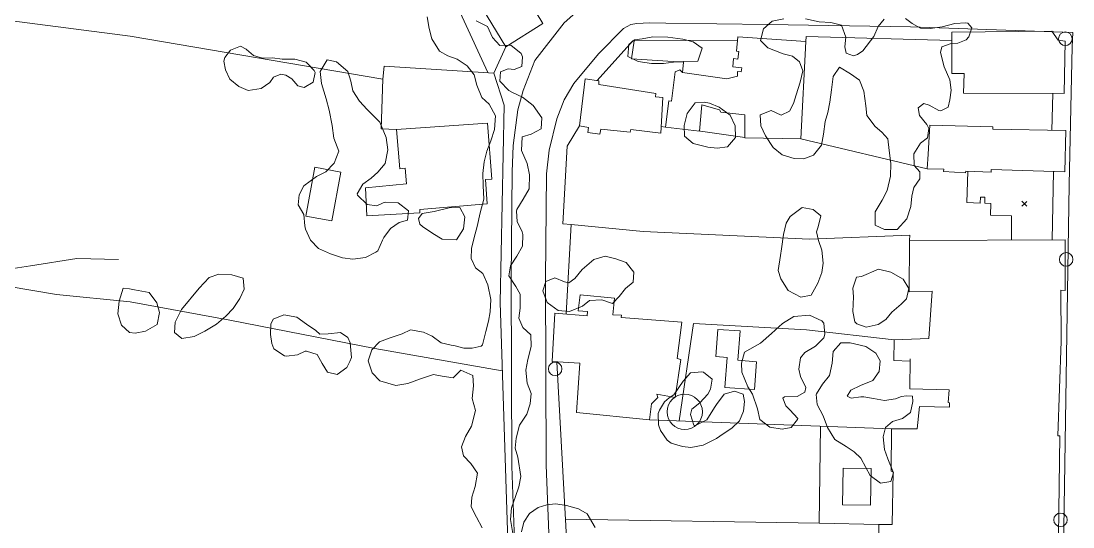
# Model space of a CAD drawing. Header units: metres. Extents: x 4652992 to 4879070, y 2074171 to 2309877.
# Drawn here: x 4654101.6 to 4654221.2, y 2308956 to 2309013.5 of the extents above; entities that cross this region are included whole.
import ezdxf

# ---------------------------------------------------------------- set-up
doc = ezdxf.new("R2010")
doc.units = ezdxf.units.M
doc.header["$MEASUREMENT"] = 0
doc.linetypes.add('DGN Style 3', pattern=[92.779933, 66.271381, -26.508552])
for name, color, linetype, lineweight in [('Level 1', 2, 'Continuous', 0), ('Level 14', 6, 'Continuous', 0), ('Level 18', 5, 'Continuous', 0), ('Level 19', 38, 'DGN Style 3', 0), ('Level 30', 5, 'Continuous', 0), ('Level 31', 38, 'Continuous', 0), ('Level 35', 4, 'Continuous', 0), ('Level 37', 3, 'Continuous', 0), ('Level 40', 1, 'Continuous', 0), ('Level 61', 4, 'Continuous', 0), ('Level 62', 4, 'Continuous', 0), ('Level 63', 3, 'Continuous', 0)]:
    doc.layers.add(name, color=color, linetype=linetype, lineweight=lineweight)

# ---------------------------------------------------------------- blocks, each defined once
blk = doc.blocks.new('TANQUE_1')
at = {"layer": 'Level 14'}
blk.add_circle((-6e-06, 2.5e-05, 8e-06), 2, dxfattribs=at)
blk = doc.blocks.new('POSTE_1')
at = {"layer": 'Level 61'}
blk.add_circle((-4.7e-05, -1.9e-05, -2.4e-05), 0.770001, dxfattribs=at)
blk = doc.blocks.new('COTA_14')
at = {"layer": 'Level 63', "ltscale": 0.2}
for p, q in [((-1.408667, 1.419462, -0.000225), (-0.00021, -6e-05, -0.000225)), ((1.419312, 1.408397, -0.000225), (-0.00021, -6e-05, -0.000225)), ((-0.00021, -6e-05, -0.000225), (-1.419732, -1.408517, -0.000225)), ((-0.00021, -6e-05, -0.000225), (1.408247, -1.419582, -0.000225))]:
    blk.add_line(p, q, dxfattribs=at)

msp = doc.modelspace()

# ---------------------------------------------------------------- linework, layer by layer
at = {"layer": 'Level 1'}
msp.add_polyline3d([(4654112.720522, 2308986.366274, 1295), (4654107.991274, 2308986.492312, 1293), (4654102.695498, 2308985.661684, 1291), (4654099.77051, 2308985.208925, 1290)], dxfattribs=at)
at = {"layer": 'Level 18', "color": 30, "extrusion": (-0.2503598730889193, 0.1133182777908549, 0.9614982588987953), "elevation": -902306.917939, "flags": 128}
msp.add_lwpolyline([(-4022717.672442, 3161709.896927), (-4022713.618247, 3161708.036658), (-4022708.344513, 3161706.722262)], dxfattribs=at)
at = {"layer": 'Level 18', "color": 30, "extrusion": (-0.98190278132893, 0.0372584490983371, 0.1856845065946489), "elevation": -4483718.01339, "flags": 128}
msp.add_lwpolyline([(-2483812.503729, 848633.129442), (-2483828.166583, 848631.755549), (-2483829.785319, 848631.659004)], dxfattribs=at)
at = {"layer": 'Level 18', "color": 30}
for points in [[(4654221.135576, 2309012.171193, 1316.491654), (4654202.693332, 2309012.816243, 1312.979154), (4654186.490256, 2309013.092979, 1309.516654), (4654174.897282, 2309013.237697, 1307.322904), (4654173.034755, 2309013.274688, 1306.929154), (4654171.620175, 2309013.188395, 1306.779154), (4654170.932039, 2309013.067, 1306.67268), (4654170.075745, 2309012.630847, 1306.510404), (4654167.255825, 2309009.725892, 1306.041654), (4654164.45093, 2309006.388952, 1305.351936)], [(4654220.011693, 2308941.091811, 1321.440952), (4654220.12557, 2308949.039024, 1320.605686), (4654220.104546, 2308953.707376, 1320.424076), (4654220.122979, 2308955.783137, 1320.392213), (4654220.434491, 2308975.429538, 1319.379713), (4654220.753136, 2308994.891678, 1317.93652)]]:
    msp.add_polyline3d(points, dxfattribs=at)
at = {"layer": 'Level 19', "linetype": 'DGN Style 3'}
for points in [[(4654160.298887, 2308880.754405, 1311.717147), (4654159.40477, 2308898.450716, 1310.517147), (4654158.932531, 2308913.874341, 1309.479647), (4654158.416528, 2308936.510702, 1308.179647), (4654157.394191, 2308962.898898, 1306.317147), (4654157.331416, 2308984.172043, 1305.292147), (4654157.444407, 2308996.336378, 1305.129647), (4654157.550542, 2308999.318124, 1305.129647), (4654158.068249, 2309003.363101, 1305.129647), (4654158.706841, 2309005.570393, 1305.210591), (4654160.009229, 2309008.986857, 1305.32687)], [(4654164.209612, 2308880.951997, 1311.776936), (4654163.317458, 2308898.609445, 1310.576936), (4654162.846879, 2308913.978878, 1309.539436), (4654162.330514, 2308936.631123, 1308.239436), (4654161.309681, 2308962.980497, 1306.376936), (4654161.247183, 2308984.159635, 1305.351936), (4654161.358274, 2308996.119464, 1305.189436), (4654161.629127, 2308998.780323, 1305.189436), (4654162.520998, 2309002.345979, 1305.189436), (4654163.336773, 2309004.529948, 1305.314436), (4654164.45093, 2309006.388952, 1305.351936)]]:
    msp.add_polyline3d(points, dxfattribs=at)
at = {"layer": 'Level 30', "color": 1}
for points in [[(4654156.794386, 2309020.038556, 1308.689342), (4654160.910934, 2309013.199417, 1308.870592), (4654156.718067, 2309010.54214, 1308.789342), (4654152.370894, 2309017.743401, 1308.889342)], [(4654220.167084, 2309005.246519, 1320.457744), (4654208.728644, 2309005.280654, 1318.745244), (4654208.793289, 2309007.523389, 1318.457744), (4654207.419877, 2309007.503731, 1318.113994), (4654207.4085, 2309012.223115, 1317.888994), (4654218.767772, 2309012.328211, 1320.557744), (4654219.499439, 2309011.288543, 1320.463994), (4654220.298559, 2309011.186033, 1320.463994), (4654220.167084, 2309005.246519, 1320.457744)], [(4654183.077285, 2309011.686047, 1311.601494), (4654190.827649, 2309011.129518, 1313.120244), (4654190.255785, 2309000.09209, 1313.257744), (4654183.873154, 2309000.206056, 1311.901494), (4654183.885355, 2309002.808231, 1311.557744), (4654181.149276, 2309003.117694, 1311.382744), (4654181.002474, 2309003.395777, 1311.376494), (4654179.010308, 2309003.930262, 1309.538994), (4654178.727856, 2309000.960604, 1309.545244), (4654174.873942, 2309001.424467, 1308.888994), (4654175.252081, 2309004.38749, 1308.888994), (4654175.549557, 2309004.35159, 1310.420244), (4654175.95163, 2309007.681359, 1310.470244), (4654176.50606, 2309007.934965, 1310.757744), (4654176.812822, 2309007.621639, 1310.926494), (4654181.84709, 2309006.906037, 1311.620244), (4654183.032543, 2309007.190329, 1311.582744), (4654183.056689, 2309007.749518, 1311.582744), (4654183.484122, 2309007.70652, 1311.582744), (4654183.542743, 2309008.168887, 1311.582744), (4654182.499491, 2309008.281302, 1311.582744), (4654182.587377, 2309009.198534, 1311.582744), (4654183.094324, 2309009.138575, 1311.582744), (4654183.197309, 2309009.997529, 1311.582744), (4654182.932259, 2309010.054065, 1311.582744), (4654183.077285, 2309011.686047, 1311.601494)], [(4654174.566625, 2309004.783887, 1308.632744), (4654173.725458, 2309004.852754, 1308.517119), (4654173.765575, 2309005.231075, 1308.517119), (4654167.276559, 2309006.255744, 1307.917119), (4654167.285298, 2309006.682352, 1307.923369), (4654165.742193, 2309006.887069, 1307.923369), (4654165.082873, 2309001.554258, 1308.392119), (4654166.125202, 2309001.352718, 1308.392119), (4654166.030959, 2309000.820163, 1308.392119), (4654167.421698, 2309000.620317, 1308.392119), (4654167.501689, 2309001.183544, 1308.392119), (4654170.866118, 2309000.83918, 1308.729619), (4654170.915641, 2309001.1326, 1308.729619), (4654174.319026, 2309000.710843, 1308.810869), (4654174.566625, 2309004.783887, 1308.632744)], [(4654154.634381, 2309001.864831, 1307.957987), (4654144.287507, 2309001.155118, 1308.051737), (4654144.680537, 2308996.683603, 1307.976737), (4654145.302489, 2308996.758289, 1307.973612), (4654145.418461, 2308994.968362, 1303.842362), (4654140.788448, 2308994.531802, 1303.148612), (4654140.923198, 2308991.321258, 1303.148612), (4654146.954787, 2308991.688997, 1303.729862), (4654146.935453, 2308992.054373, 1308.111112), (4654154.611827, 2308992.710653, 1308.029862), (4654154.417093, 2308995.447679, 1308.004862), (4654155.145806, 2308995.514657, 1307.998612), (4654154.634381, 2309001.864831, 1307.957987)], [(4654220.239419, 2308996.346542, 1323.076494), (4654211.874467, 2308996.586834, 1322.676494), (4654211.861687, 2308996.278135, 1322.676494), (4654208.980595, 2308996.391557, 1322.401494), (4654208.955483, 2308996.214136, 1322.398369), (4654206.462497, 2308996.3663, 1322.210869), (4654206.476923, 2308996.620766, 1320.698369), (4654204.585608, 2308996.685194, 1320.470244), (4654204.716237, 2308998.351692, 1320.470244), (4654204.716237, 2308998.351692, 1322.401494), (4654204.891606, 2309001.635228, 1322.376494), (4654212.05193, 2309001.46364, 1323.213994), (4654212.051383, 2309001.179389, 1323.213994), (4654220.364909, 2309001.017667, 1323.270244), (4654220.239419, 2308996.346542, 1323.076494)], [(4654202.670589, 2308974.831871, 1321.283809), (4654200.822501, 2308974.886588, 1321.283809), (4654200.866393, 2308977.223466, 1321.496309), (4654204.78159, 2308977.391446, 1321.840059), (4654205.173701, 2308982.765687, 1324.208809), (4654202.551433, 2308982.701485, 1323.840059), (4654202.57876, 2308988.532658, 1323.777559), (4654220.265171, 2308988.600452, 1323.915059), (4654220.290484, 2308982.852576, 1323.877559), (4654219.807956, 2308982.887889, 1323.240059), (4654219.830073, 2308977.106162, 1323.451494)], [(4654176.596713, 2308975.023223, 1311.207744), (4654175.957052, 2308970.704631, 1311.413994), (4654173.870401, 2308971.065548, 1309.798369), (4654174.012398, 2308970.695832, 1309.801494), (4654173.275748, 2308969.97415, 1309.801494), (4654173.054128, 2308968.141725, 1309.835869), (4654164.761519, 2308968.968482, 1309.292119), (4654165.129813, 2308974.577928, 1309.285869), (4654162.00134, 2308974.760073, 1308.985869), (4654162.286669, 2308980.287244, 1308.998369), (4654165.970746, 2308979.981408, 1308.860869), (4654165.998734, 2308980.459682, 1308.829619), (4654164.941997, 2308980.545808, 1308.792119), (4654165.173397, 2308982.355426, 1308.623369), (4654169.079594, 2308981.983572, 1308.617119), (4654168.898622, 2308980.068609, 1310.142119), (4654169.866631, 2308980.025434, 1310.260869), (4654169.827121, 2308979.797611, 1310.260869), (4654176.741737, 2308979.264374, 1309.729619), (4654176.178137, 2308975.103441, 1310.946806), (4654176.596713, 2308975.023223, 1311.207744)], [(4654219.830073, 2308977.106162, 1323.451494), (4654219.453778, 2308966.318238, 1324.363994), (4654219.683139, 2308966.319207, 1324.363994), (4654219.399607, 2308946.423628, 1325.257744), (4654218.780009, 2308925.068661, 1326.513994), (4654218.954727, 2308925.065534, 1326.513994), (4654218.746581, 2308906.295057, 1326.970244), (4654218.414973, 2308894.374808, 1327.057744), (4654217.982422, 2308894.368342, 1327.057744), (4654217.864552, 2308884.904195, 1327.132744), (4654218.595782, 2308884.84544, 1327.132744), (4654218.004633, 2308866.737393, 1327.538994)], [(4654199.218671, 2308950.537427, 1323.501494), (4654199.10936, 2308956.25455, 1323.970244), (4654200.634914, 2308956.259448, 1322.613994), (4654200.718529, 2308962.238248, 1322.345244), (4654200.491681, 2308962.317617, 1322.338994), (4654200.558848, 2308967.132788, 1322.470244), (4654203.460316, 2308967.128184, 1322.795244), (4654203.731234, 2308969.669114, 1321.951494), (4654207.130588, 2308969.605409, 1321.682744), (4654207.147691, 2308970.085133, 1321.645244), (4654206.99418, 2308970.125031, 1321.645244), (4654207.097417, 2308971.555245, 1321.432744), (4654202.621431, 2308971.657254, 1321.145244), (4654202.674646, 2308975.093842, 1321.295244)]]:
    msp.add_polyline3d(points, dxfattribs=at)
at = {"layer": 'Level 31'}
msp.add_polyline3d([(4654183.346653, 2308978.249134, 1312.637431), (4654183.101963, 2308974.914111, 1312.637431), (4654185.210188, 2308974.759431, 1313.549931), (4654184.977077, 2308971.582233, 1313.543681), (4654181.605121, 2308971.829633, 1313.568681), (4654181.856102, 2308975.250403, 1312.743681), (4654180.602953, 2308975.342347, 1312.743681), (4654180.829772, 2308978.433797, 1312.674931), (4654183.346653, 2308978.249134, 1312.637431)], dxfattribs=at)
for points in [[(4654135.034788, 2308996.846475, 1302.123612), (4654134.01245, 2308991.297475, 1302.123612), (4654136.959645, 2308990.754489, 1302.204862), (4654137.981983, 2308996.303489, 1302.204862)], [(4654198.228951, 2308962.612147, 1318.665556), (4654198.15139, 2308958.439211, 1318.696806), (4654194.981317, 2308958.498132, 1318.696806), (4654195.058878, 2308962.671068, 1318.665556)]]:
    msp.add_3dface(points, dxfattribs=at)
at = {"layer": 'Level 35'}
for p, q in [((4654218.880253, 2309005.250359, 1319.285869), (4654218.784374, 2309001.048412, 1319.285869)), ((4654174.873942, 2309001.424467, 1308.817119), (4654174.365323, 2309001.47245, 1308.817119)), ((4654218.944241, 2308996.383747, 1320.773369), (4654218.823906, 2308988.594927, 1320.848369)), ((4654164.133426, 2308990.329248, 1308.098369), (4654163.593202, 2308980.178781, 1308.098369)), ((4654163.94907, 2308948.887915, 1311.187431), (4654162.536074, 2308974.728939, 1309.037146)), ((4654200.558848, 2308967.132789, 1318.757963), (4654173.054128, 2308968.141726, 1310.245463))]:
    msp.add_line(p, q, dxfattribs=at)
at = {"layer": 'Level 35', "extrusion": (-0.255488751523405, 0.1371339574138454, 0.9570369771168873), "elevation": -871193.076413, "flags": 128}
msp.add_lwpolyline([(-4235577.15391, 2879906.845621), (-4235571.48394, 2879895.939166), (-4235565.57566, 2879894.430368)], dxfattribs=at)
at = {"layer": 'Level 35', "extrusion": (-0.2575087722266358, 0.0184669096640799, 0.9660994801125756), "elevation": -1154586.509509, "flags": 128}
msp.add_lwpolyline([(-2636012.137072, 4325685.082361), (-2636011.394943, 4325667.942497), (-2636010.80553, 4325667.942497)], dxfattribs=at)
at = {"layer": 'Level 35'}
for points in [[(4654171.299967, 2309011.230861, 1307.660869), (4654170.992618, 2309009.166471, 1307.660869), (4654176.91786, 2309008.801485, 1308.904619), (4654176.812822, 2309007.621639, 1308.879619)], [(4654164.133426, 2308990.329248, 1308.098369), (4654163.192742, 2308990.420862, 1308.098369), (4654163.711537, 2308999.24213, 1308.023369), (4654165.082873, 2309001.554258, 1308.023369)]]:
    msp.add_polyline3d(points, dxfattribs=at)
at = {"layer": 'Level 37'}
for p, q in [((4654142.756678, 2309006.871271, 1303.725), (4654114.044848, 2309011.749044, 1294.729778)), ((4654155.343583, 2309007.563004, 1306.924912), (4654156.718067, 2309010.54214, 1306.924912)), ((4654178.561995, 2309000.980568, 1310.217118), (4654183.873368, 2309000.251811, 1311.304618)), ((4654190.255785, 2309000.09209, 1312.629619), (4654204.585608, 2308996.685194, 1317.392119)), ((4654192.32622, 2308956.399159, 1316.791006), (4654163.513776, 2308956.848628, 1310.525004))]:
    msp.add_line(p, q, dxfattribs=at)
at = {"layer": 'Level 37', "extrusion": (0.1695490520105785, 0.2899032288671062, 0.9419178503748298), "elevation": 1459727.048873, "flags": 128}
msp.add_lwpolyline([(-2851818.823748, -4090110.015821), (-2851802.096022, -4090122.447211), (-2851795.945801, -4090130.18573)], dxfattribs=at)
at = {"layer": 'Level 37', "elevation": 1303.725, "flags": 128}
msp.add_lwpolyline([(4654142.756678, 2309006.871271), (4654142.547539, 2309001.213283), (4654144.287507, 2309001.155118)], dxfattribs=at)
at = {"layer": 'Level 37', "extrusion": (-0.1654623319066407, 0.0646770645700036, 0.9840930311909662), "elevation": -619460.283, "flags": 128}
msp.add_lwpolyline([(-3844929.193307, 3438841.137666), (-3844918.866092, 3438845.077912), (-3844921.200891, 3438851.551173)], dxfattribs=at)
at = {"layer": 'Level 37'}
for points in [[(4654114.044922, 2309011.749085, 1294.7298), (4654090.879885, 2309014.744633, 1285.3), (4654078.802343, 2309016.864264, 1281.4), (4654063.67973, 2309019.373691, 1279), (4654051.88999, 2309021.279621, 1278.2), (4654028.23141, 2309025.081792, 1278.5), (4654019.988615, 2309026.506916, 1279.1), (4654012.445315, 2309027.50026, 1275.2)], [(4654156.068748, 2308981.484929, 1306.862412), (4654156.535085, 2309003.905461, 1306.812412), (4654155.343583, 2309007.563004, 1306.924912), (4654142.894954, 2309008.334129, 1303.574912), (4654142.756678, 2309006.871271, 1303.725)], [(4654042.18243, 2308987.336658, 1279.240988), (4654055.204589, 2308990.451119, 1281.936645), (4654058.253043, 2308990.259032, 1282.2349), (4654074.48908, 2308987.786776, 1286.2), (4654089.02275, 2308985.21025, 1288.9), (4654105.670927, 2308982.390726, 1295.8), (4654114.028076, 2308981.543274, 1297.8438)], [(4654202.57876, 2308988.532658, 1317.535869), (4654202.630254, 2308989.148, 1317.535869), (4654191.223592, 2308988.693205, 1314.298369), (4654172.311058, 2308989.566231, 1308.935869), (4654164.133426, 2308990.329248, 1308.098369)], [(4654156.325367, 2308973.702661, 1307.261217), (4654141.852363, 2308976.239352, 1303.4), (4654125.374805, 2308979.471669, 1301.525), (4654114.028086, 2308981.543149, 1297.843818)], [(4654156.068748, 2308981.484929, 1306.862412), (4654156.961564, 2308954.40931, 1308.249912), (4654157.218723, 2308937.701971, 1309.699912), (4654157.670587, 2308920.046023, 1310.987412), (4654158.004599, 2308903.464017, 1311.574912), (4654158.909771, 2308884.759279, 1312.499912), (4654158.688748, 2308877.256248, 1313.012412), (4654158.240957, 2308873.868048, 1313.237412), (4654157.604372, 2308870.983831, 1313.349912), (4654155.696903, 2308868.56896, 1313.312412), (4654151.642987, 2308864.750937, 1313.024912), (4654140.658179, 2308856.753027, 1311.787412), (4654131.110025, 2308846.371783, 1311.199912), (4654126.758254, 2308840.830864, 1310.987412), (4654122.523868, 2308835.026928, 1310.44995)], [(4654200.866393, 2308977.223466, 1317.748369), (4654190.898177, 2308978.364263, 1315.335869), (4654178.035861, 2308979.111429, 1311.285869), (4654176.408875, 2308968.018665, 1311.548369)]]:
    msp.add_polyline3d(points, dxfattribs=at)
at = {"layer": 'Level 40', "color": 3}
for points in [[(4654154.1159, 2308984.784437, 1307.717467), (4654153.263707, 2308985.422335, 1307.679967), (4654152.78081, 2308986.479316, 1307.654967), (4654152.820552, 2308987.632332, 1307.679967), (4654153.125893, 2308988.853194, 1307.711217), (4654153.452819, 2308990.109902, 1307.711217), (4654153.78919, 2308991.66856, 1307.711217), (4654154.205462, 2308993.210189, 1307.961217), (4654154.157558, 2308994.795479, 1308.261217), (4654154.11161, 2308996.131656, 1308.436217), (4654154.263501, 2308997.480934, 1308.448717), (4654154.552391, 2308998.690482, 1308.448717), (4654155.001083, 2308999.865973, 1308.473717), (4654155.440244, 2309001.126394, 1308.486217), (4654155.552143, 2309002.677627, 1308.386217), (4654154.811844, 2309004.023621, 1308.198717), (4654153.999386, 2309004.777067, 1308.136217), (4654153.415061, 2309006.200352, 1308.011217), (4654153.110433, 2309007.370595, 1307.936217), (4654152.328354, 2309008.393897, 1307.773717), (4654151.179187, 2309009.136206, 1307.561217), (4654150.115707, 2309009.501023, 1307.486217), (4654149.177738, 2309010.060156, 1307.398717), (4654148.309971, 2309011.460949, 1307.198717), (4654147.999642, 2309012.604774, 1307.198717), (4654147.78819, 2309013.94859, 1307.198717)], [(4654153.348792, 2309013.50959, 1307.486217), (4654154.653518, 2309012.844242, 1307.717467), (4654155.218488, 2309011.590197, 1307.842467), (4654156.052534, 2309010.679648, 1307.923717), (4654157.302985, 2309010.730884, 1308.054967), (4654158.475562, 2309009.775777, 1308.136217), (4654158.633451, 2309009.410332, 1308.148717), (4654158.54893, 2309008.308642, 1308.148717), (4654157.655101, 2309007.973987, 1308.061217), (4654156.985649, 2309008.033832, 1307.973717), (4654156.118446, 2309007.693498, 1307.842467), (4654156.042479, 2309006.631454, 1307.748717), (4654157.080036, 2309005.566909, 1307.817467), (4654157.392905, 2309005.403411, 1307.911217), (4654158.615844, 2309004.810802, 1308.367467), (4654159.834063, 2309003.873607, 1308.742467), (4654160.797483, 2309002.465459, 1308.973717), (4654160.721535, 2309001.209879, 1309.061217), (4654159.589053, 2309000.608182, 1308.923717), (4654158.575406, 2309000.299083, 1308.729967), (4654158.508995, 2308998.764996, 1308.586217), (4654159.131996, 2308997.263571, 1308.661217), (4654159.426707, 2308995.985177, 1308.773717), (4654159.388698, 2308994.391667, 1308.773717), (4654158.695048, 2308993.241689, 1308.623717), (4654157.989995, 2308992.038913, 1308.136217), (4654157.950086, 2308991.854123, 1308.098717), (4654158.003297, 2308990.68299, 1308.148717), (4654158.596209, 2308989.513974, 1308.967467)], [(4654202.128274, 2309013.745375, 1315.967119), (4654202.881069, 2309013.176899, 1316.067119), (4654203.860179, 2309012.641714, 1316.604619), (4654204.952227, 2309012.626262, 1316.929619), (4654206.304473, 2309012.800021, 1317.379619), (4654207.754238, 2309013.170506, 1317.742119), (4654209.011028, 2309013.283056, 1318.142119), (4654209.220403, 2309013.238387, 1318.254619), (4654209.67966, 2309012.705345, 1318.529619), (4654209.343448, 2309011.662227, 1318.592119), (4654209.049369, 2309011.317096, 1318.592119), (4654208.093284, 2309010.950052, 1318.567119), (4654207.199316, 2309010.868862, 1318.517119), (4654206.280698, 2309010.548208, 1318.567119), (4654206.107705, 2309009.878138, 1318.704619), (4654206.550459, 2309008.260961, 1318.992119), (4654207.189772, 2309006.792188, 1319.267119), (4654207.319006, 2309005.622578, 1319.317119), (4654207.186521, 2309004.508804, 1319.317119), (4654207.005819, 2309003.677231, 1319.279619), (4654206.148775, 2309003.261866, 1318.892119), (4654205.913228, 2309003.312119, 1318.829619), (4654204.814553, 2309003.927195, 1318.379619), (4654204.223895, 2309004.107592, 1318.204619), (4654203.596751, 2309003.615988, 1317.967119), (4654203.735757, 2309002.743398, 1318.017119), (4654204.555231, 2309001.725634, 1318.092119), (4654204.778942, 2309001.242844, 1318.117119), (4654204.631579, 2309000.186627, 1318.229619), (4654203.845341, 2308999.593008, 1318.229619), (4654203.086254, 2308998.368194, 1318.279619), (4654203.129262, 2308997.053831, 1318.467119), (4654203.764012, 2308996.320199, 1318.529619), (4654203.783453, 2308995.527501, 1318.479619), (4654203.080835, 2308994.562554, 1318.479619), (4654202.860604, 2308993.549074, 1318.679619), (4654202.748645, 2308992.40373, 1318.817119), (4654202.281031, 2308991.007966, 1318.829619), (4654201.196588, 2308989.798182, 1318.817119), (4654199.76789, 2308989.776691, 1318.617119), (4654198.698971, 2308990.276653, 1318.329619), (4654198.701138, 2308991.798909, 1318.067119), (4654199.477166, 2308993.101683, 1317.842119), (4654200.050988, 2308994.230066, 1317.704619), (4654200.42727, 2308995.835655, 1317.442119), (4654200.470487, 2308997.29477, 1317.104619), (4654200.298683, 2308998.772568, 1316.817119), (4654200.119168, 2309000.088862, 1316.542119), (4654199.463893, 2309000.854064, 1316.379619), (4654198.696221, 2309001.480097, 1316.229619), (4654197.73872, 2309002.744839, 1316.167119), (4654197.618717, 2309003.830906, 1316.204619), (4654197.402279, 2309005.481374, 1316.467119), (4654196.912286, 2309006.755142, 1316.367119), (4654195.888543, 2309007.462997, 1316.067119), (4654194.629253, 2309008.221106, 1315.792119), (4654193.904047, 2309007.152212, 1315.954619), (4654193.71303, 2309005.643054, 1316.192119), (4654193.544601, 2309004.237844, 1316.329619), (4654193.31666, 2309003.062861, 1316.454619), (4654193.012266, 2309002.040146, 1316.529619), (4654192.812018, 2309000.614532, 1316.567119), (4654192.598955, 2308999.381992, 1316.579619), (4654191.688484, 2308998.216666, 1316.492119), (4654190.590247, 2308997.825567, 1316.329619), (4654189.498198, 2308997.841019, 1315.967119), (4654188.107507, 2308998.246482, 1315.479619), (4654187.091473, 2308999.115841, 1315.329619), (4654186.223781, 2309000.415806, 1315.054619), (4654185.705554, 2309001.55964, 1314.879619), (4654185.62508, 2309002.827613, 1314.842119), (4654186.882411, 2309003.320727, 1315.054619), (4654187.99238, 2309002.757624, 1315.417119), (4654188.939234, 2309003.208212, 1315.654619), (4654189.430414, 2309004.082311, 1315.679619), (4654189.702989, 2309005.084623, 1315.629619), (4654190.155724, 2309006.537944, 1315.342119), (4654190.458597, 2309007.805707, 1315.129619), (4654190.106631, 2309008.832496, 1314.967119), (4654189.312787, 2309009.464112, 1314.742119), (4654188.251036, 2309009.745014, 1314.567119), (4654186.507296, 2309010.416137, 1314.154619), (4654185.680113, 2309011.272398, 1313.804619), (4654185.988632, 2309012.566147, 1313.479619), (4654186.973493, 2309013.443688, 1313.342119), (4654188.316508, 2309013.70099, 1313.367119)], [(4654190.75874, 2309013.723781, 1313.729619), (4654192.329049, 2309013.388763, 1314.067119), (4654193.650998, 2309013.297072, 1314.254619), (4654194.875427, 2309013.008655, 1314.479619), (4654195.37465, 2309011.651344, 1314.842119), (4654195.242166, 2309010.53757, 1315.367119), (4654195.415054, 2309009.8209, 1315.654619), (4654196.224318, 2309009.512291, 1316.354619), (4654196.699536, 2309009.682819, 1316.479619), (4654197.283568, 2309010.102047, 1316.692119), (4654198.536878, 2309011.710866, 1317.129619)], [(4654198.536878, 2309011.710866, 1317.129619), (4654199.032184, 2309012.856, 1316.754619), (4654199.706568, 2309013.691014, 1316.317119)], [(4654173.419821, 2309011.691532, 1310.429619), (4654175.129222, 2309011.630313, 1310.754619), (4654176.820529, 2309011.421235, 1311.098369), (4654178.004273, 2309011.113544, 1311.323369), (4654179.027499, 2309010.384941, 1311.504619), (4654178.524019, 2309008.892406, 1311.435869), (4654176.882886, 2309008.883891, 1311.117119), (4654175.765357, 2309008.791265, 1310.867119), (4654174.646846, 2309008.629885, 1310.817119), (4654173.285564, 2309008.630634, 1310.585869), (4654171.751739, 2309008.861287, 1310.279619), (4654170.574773, 2309009.457177, 1310.060869), (4654170.713911, 2309010.806753, 1310.035869), (4654171.355433, 2309011.331945, 1310.129619), (4654172.23108, 2309011.462378, 1310.248369), (4654173.419821, 2309011.691532, 1310.429619)], [(4654124.870758, 2309007.9294, 1300.954967), (4654125.347578, 2309006.879714, 1301.029967), (4654126.376636, 2309006.046846, 1301.179967), (4654127.426424, 2309005.572028, 1301.292467), (4654128.910919, 2309005.813093, 1301.517467), (4654129.900043, 2309006.494389, 1301.529967), (4654130.312413, 2309007.104411, 1301.529967), (4654131.168772, 2309007.42432, 1301.579967), (4654131.725892, 2309007.333429, 1301.604967), (4654132.405325, 2309006.895392, 1301.748717), (4654133.080298, 2309006.109325, 1302.242467), (4654133.797907, 2309005.914413, 1302.511217), (4654134.82495, 2309006.505026, 1302.611217), (4654135.046681, 2309007.602399, 1302.504967), (4654134.960954, 2309007.857988, 1302.448717), (4654134.157233, 2309008.69943, 1302.061217), (4654134.026509, 2309008.811063, 1301.992467), (4654132.760385, 2309009.136908, 1301.623717), (4654131.492669, 2309009.128071, 1301.373717), (4654131.312104, 2309009.138659, 1301.323717), (4654130.208444, 2309009.304225, 1301.061217), (4654129.058896, 2309009.256229, 1300.779967), (4654128.051159, 2309009.540931, 1300.304967), (4654127.256234, 2309010.226945, 1300.036217), (4654127.224493, 2309010.275592, 1300.036217), (4654126.56533, 2309010.611592, 1299.886217), (4654125.423879, 2309010.143092, 1299.929967), (4654124.782187, 2309009.316748, 1300.092467), (4654124.696146, 2309008.91632, 1300.142467), (4654124.870758, 2309007.9294, 1300.954967)], [(4654134.524448, 2308988.554126, 1306.379967), (4654135.43758, 2308987.61218, 1306.379967), (4654136.788733, 2308987.019727, 1306.392467), (4654138.168393, 2308986.559589, 1306.342467), (4654139.332598, 2308986.39448, 1306.242467), (4654140.769061, 2308986.586517, 1306.067467), (4654141.932845, 2308987.196492, 1305.879967), (4654142.165194, 2308987.368395, 1305.854967), (4654142.726605, 2308988.549618, 1305.667467), (4654142.848375, 2308988.855803, 1305.617467), (4654143.627071, 2308989.879999, 1305.504967), (4654144.615521, 2308990.582703, 1305.392467), (4654145.5604, 2308990.824161, 1305.367467), (4654145.649371, 2308991.884654, 1305.292467), (4654144.505721, 2308992.792699, 1305.192467), (4654143.072918, 2308992.876666, 1305.104967), (4654142.777643, 2308992.80121, 1305.104967), (4654142.061452, 2308992.455652, 1305.104967), (4654140.982979, 2308992.630166, 1305.117467), (4654139.867835, 2308993.670526, 1305.179967), (4654139.84869, 2308993.840677, 1305.217467), (4654140.473027, 2308994.925451, 1305.417467), (4654141.429099, 2308995.607378, 1305.629967), (4654142.160353, 2308996.281867, 1305.804967), (4654143.019079, 2308997.289004, 1305.867467), (4654143.323085, 2308998.829553, 1305.592467), (4654143.122272, 2309000.228596, 1305.342467), (4654142.406859, 2309001.958751, 1304.892467), (4654140.965683, 2309003.428422, 1304.667467), (4654140.079227, 2309004.364682, 1304.542467), (4654139.324115, 2309005.522052, 1304.292467), (4654139.11394, 2309006.618628, 1304.067467), (4654138.764681, 2309007.717171, 1303.804967), (4654137.474203, 2309008.850259, 1303.517467), (4654136.433809, 2309009.072014, 1303.279967), (4654135.619074, 2309007.751037, 1303.229967), (4654135.772234, 2309006.38983, 1303.429967), (4654136.289507, 2309004.646551, 1303.892467), (4654136.652211, 2309003.351394, 1304.154967), (4654136.971343, 2309001.594991, 1304.467467), (4654137.193131, 2309000.163799, 1304.629967), (4654137.73504, 2308998.664375, 1304.867467), (4654137.219451, 2308997.307315, 1305.042467), (4654136.254017, 2308996.322922, 1305.167467), (4654135.193069, 2308995.801741, 1305.229967), (4654133.766599, 2308994.749545, 1305.304967), (4654133.233695, 2308993.700638, 1305.317467), (4654133.133321, 2308992.587219, 1305.329967), (4654133.787428, 2308991.479056, 1305.529967), (4654133.877662, 2308990.214296, 1305.929967), (4654133.957903, 2308989.809695, 1305.929967), (4654134.524448, 2308988.554126, 1306.379967)], [(4654180.960474, 2309003.691195, 1312.485869), (4654182.200014, 2309002.767281, 1312.435869), (4654182.798343, 2309001.567877, 1312.485869), (4654182.810403, 2309000.218675, 1312.585869), (4654181.918939, 2308999.172085, 1312.610869), (4654180.748411, 2308999.009475, 1312.610869), (4654179.693462, 2308999.12452, 1312.610869), (4654178.011038, 2308999.538272, 1312.610869), (4654177.030461, 2309000.379478, 1312.573369), (4654176.989925, 2309001.597341, 1312.498369), (4654177.339006, 2309002.951973, 1312.423369), (4654178.238175, 2309004.161813, 1312.348369), (4654179.253593, 2309004.247573, 1312.410869), (4654179.862308, 2309004.117761, 1312.423369), (4654180.960474, 2309003.691195, 1312.485869)], [(4654148.438861, 2308989.33337, 1307.848717), (4654149.499077, 2308988.692798, 1307.923717), (4654151.111845, 2308988.611676, 1307.973717), (4654151.91147, 2308989.864782, 1307.767467), (4654152.065952, 2308991.227739, 1307.617467), (4654151.494614, 2308992.261661, 1307.442467), (4654150.275801, 2308992.231182, 1307.523717), (4654148.597603, 2308991.814887, 1307.573717), (4654147.21047, 2308991.58533, 1307.529967), (4654146.780663, 2308991.013542, 1307.492467), (4654146.961728, 2308990.366847, 1307.548717), (4654147.268215, 2308990.10804, 1307.586217), (4654148.438861, 2308989.33337, 1307.848717)], [(4654190.385565, 2308992.282001, 1318.217119), (4654191.655947, 2308992.065638, 1318.104619), (4654192.513457, 2308991.338227, 1317.854619), (4654192.215957, 2308990.094598, 1317.592119), (4654192.033512, 2308989.507197, 1317.492119), (4654192.234824, 2308988.538453, 1317.242119), (4654192.649608, 2308987.41528, 1317.154619), (4654192.769774, 2308985.946461, 1317.204619), (4654192.648639, 2308984.883076, 1317.217119), (4654192.193754, 2308983.672999, 1317.217119), (4654191.405118, 2308982.316231, 1317.217119), (4654190.23358, 2308982.103069, 1317.217119), (4654188.802617, 2308982.843809, 1317.104619), (4654187.964515, 2308984.166147, 1316.879619), (4654187.678859, 2308985.125642, 1316.742119), (4654187.935628, 2308986.813637, 1316.754619), (4654188.047059, 2308987.579558, 1316.992119), (4654188.292526, 2308989.215502, 1317.129619), (4654188.569447, 2308990.490748, 1317.242119), (4654189.038832, 2308991.262051, 1317.392119), (4654190.385565, 2308992.282001, 1318.217119)], [(4654157.505796, 2308955.236896, 1310.779967), (4654157.265329, 2308956.838816, 1310.754967), (4654157.354222, 2308958.137473, 1310.754967), (4654157.823199, 2308959.425236, 1310.754967), (4654158.206917, 2308960.536098, 1310.754967), (4654158.409815, 2308961.705565, 1310.717467), (4654158.085366, 2308963.924244, 1310.529967), (4654157.79643, 2308964.932279, 1310.529967), (4654157.910636, 2308966.062314, 1310.517467), (4654158.27483, 2308967.532426, 1310.442467), (4654159.09279, 2308968.78729, 1310.392467), (4654159.490342, 2308969.977888, 1310.354967), (4654159.609159, 2308971.134501, 1310.254967), (4654159.157849, 2308972.307457, 1310.129967), (4654158.978407, 2308973.789336, 1309.992467), (4654159.217018, 2308975.007385, 1309.854967), (4654159.607702, 2308976.472921, 1309.792467), (4654159.564145, 2308977.794455, 1309.792467), (4654158.672803, 2308978.632782, 1309.667467), (4654158.203047, 2308979.699422, 1309.567467), (4654158.348354, 2308980.851461, 1309.492467), (4654158.346298, 2308982.412204, 1309.367467), (4654157.844264, 2308983.292793, 1309.242467), (4654157.048582, 2308984.525226, 1309.104967), (4654157.268747, 2308985.63696, 1309.029967), (4654157.979569, 2308986.746077, 1309.004967), (4654158.610921, 2308987.86892, 1308.979967), (4654158.656056, 2308989.229885, 1308.979967), (4654158.596209, 2308989.513974, 1308.967467)], [(4654166.733157, 2308986.380852, 1310.885869), (4654168.001972, 2308986.742143, 1310.892119), (4654169.224274, 2308986.440438, 1310.867119), (4654170.394547, 2308986.026226, 1310.773369), (4654171.265882, 2308984.934152, 1310.760869), (4654171.202218, 2308983.807895, 1310.879619), (4654170.313347, 2308983.09097, 1311.217119), (4654169.588917, 2308982.174204, 1311.829619), (4654168.844661, 2308981.357794, 1312.129619), (4654167.61861, 2308981.770161, 1312.148369), (4654166.234543, 2308981.70809, 1312.167119), (4654165.41849, 2308981.071776, 1312.167119), (4654163.941615, 2308980.452705, 1312.117119), (4654162.66632, 2308980.573445, 1311.942119), (4654161.41016, 2308981.486611, 1311.623369), (4654160.918934, 2308982.799796, 1311.304619), (4654161.286995, 2308983.861178, 1310.860869), (4654162.275043, 2308984.268575, 1310.329619), (4654163.373463, 2308983.842212, 1310.454619), (4654163.876379, 2308983.735026, 1310.667119), (4654164.55719, 2308984.194172, 1310.717119), (4654165.392268, 2308985.238417, 1310.785869), (4654166.733157, 2308986.380852, 1310.885869)], [(4654154.1159, 2308984.784437, 1307.717467), (4654154.693986, 2308983.490572, 1307.779967), (4654155.014467, 2308981.824792, 1307.804967), (4654154.938202, 2308980.421985, 1307.754967), (4654154.75212, 2308979.343583, 1307.729967), (4654154.466933, 2308978.171264, 1307.679967), (4654154.067605, 2308976.657746, 1307.504967), (4654153.932365, 2308976.514549, 1307.479967), (4654152.896636, 2308976.277217, 1307.467467), (4654151.93426, 2308976.304845, 1307.292467), (4654150.955436, 2308976.557435, 1307.204967), (4654150.526126, 2308976.631688, 1307.192467), (4654149.359479, 2308976.916764, 1307.117467), (4654148.352413, 2308977.646238, 1306.992467), (4654147.357142, 2308978.12379, 1306.904967), (4654145.908221, 2308978.374394, 1306.717467), (4654144.947255, 2308977.929779, 1306.529967), (4654143.480054, 2308977.433898, 1306.429967), (4654142.384929, 2308977.012487, 1306.304967), (4654141.510521, 2308976.108666, 1306.054967), (4654141.072566, 2308974.851711, 1306.054967), (4654141.529368, 2308973.495529, 1306.192467), (4654142.423374, 2308972.591257, 1306.317467), (4654144.237558, 2308972.055361, 1306.654967), (4654145.599921, 2308972.263963, 1306.829967), (4654147.01811, 2308972.796085, 1307.042467), (4654148.512142, 2308973.287325, 1307.117467), (4654149.504922, 2308973.115615, 1307.154967), (4654150.743841, 2308972.929098, 1307.329967), (4654151.613597, 2308973.805958, 1307.529967), (4654152.970558, 2308973.182555, 1307.804967), (4654153.048141, 2308972.030785, 1307.904967), (4654152.904257, 2308970.55638, 1307.942467), (4654153.280563, 2308969.21412, 1307.942467), (4654152.834715, 2308967.431002, 1307.942467), (4654152.137746, 2308966.274374, 1307.929967), (4654151.682263, 2308965.07598, 1307.892467), (4654151.895087, 2308964.067407, 1307.892467), (4654152.740081, 2308963.199377, 1307.942467), (4654153.516375, 2308962.093347, 1307.992467), (4654153.229027, 2308960.588226, 1308.029967), (4654152.849388, 2308959.348949, 1308.079967), (4654152.797465, 2308958.247343, 1308.142467), (4654153.398811, 2308957.088278, 1308.229967), (4654154.017684, 2308955.870652, 1308.342467)], [(4654199.081975, 2308985.263407, 1320.204619), (4654200.45941, 2308984.915434, 1320.229619), (4654201.883056, 2308984.149664, 1320.242119), (4654202.529323, 2308983.087237, 1320.242119), (4654202.24306, 2308981.897206, 1320.142119), (4654201.64497, 2308981.290371, 1319.779619), (4654200.574691, 2308980.403424, 1319.704619), (4654199.893864, 2308979.542258, 1319.679619), (4654199.033747, 2308978.99127, 1319.654619), (4654197.677844, 2308978.681935, 1319.642119), (4654196.605599, 2308979.04645, 1319.592119), (4654196.383146, 2308979.284239, 1319.567119), (4654196.143291, 2308980.450421, 1319.492119), (4654196.237434, 2308982.143742, 1319.379619), (4654196.147077, 2308983.114881, 1319.367119), (4654196.581314, 2308984.354964, 1319.467119), (4654197.150596, 2308984.451203, 1319.604619), (4654199.081975, 2308985.263407, 1320.204619)], [(4654121.880376, 2308983.117942, 1302.717467), (4654123.002034, 2308984.317882, 1302.854967), (4654124.092037, 2308984.686937, 1302.892467), (4654125.579714, 2308984.62479, 1302.979967), (4654126.872231, 2308984.233974, 1303.054967), (4654126.991078, 2308982.986758, 1303.067467), (4654126.504087, 2308981.927958, 1303.067467), (4654125.755981, 2308980.802805, 1303.067467), (4654124.914972, 2308979.944627, 1303.067467), (4654123.839795, 2308979.015435, 1303.029967), (4654122.509091, 2308978.214073, 1302.979967), (4654121.323361, 2308977.610666, 1302.929967), (4654119.896991, 2308977.383423, 1302.817467), (4654119.073754, 2308978.083377, 1302.517467), (4654119.165835, 2308979.266234, 1302.329967), (4654119.852635, 2308980.680778, 1302.267467), (4654121.880376, 2308983.117942, 1302.717467)], [(4654113.960511, 2308978.087097, 1300.0936), (4654113.057443, 2308978.902245, 1300.259187), (4654112.630502, 2308980.19813, 1300.259187), (4654112.793083, 2308981.623673, 1300.259187), (4654113.25042, 2308983.113999, 1300.259187), (4654113.941509, 2308983.021013, 1300.18085)], [(4654113.941509, 2308983.021013, 1300.18085), (4654114.544456, 2308982.939821, 1300.1125), (4654116.197508, 2308982.615637, 1300.1125), (4654117.066104, 2308981.464569, 1300.1625), (4654117.36387, 2308980.351116, 1300.19375), (4654117.114398, 2308978.990247, 1300.20625), (4654115.775485, 2308978.21149, 1300.175), (4654114.600536, 2308977.999808, 1300.125), (4654113.960511, 2308978.087097, 1300.0936)], [(4654131.488288, 2308980.090175, 1303.667467), (4654132.965727, 2308979.80677, 1303.767467), (4654134.080734, 2308979.028474, 1303.842467), (4654135.151142, 2308978.31365, 1303.929967), (4654135.575763, 2308977.877788, 1304.154967), (4654136.5245, 2308977.908852, 1304.767467), (4654137.941574, 2308978.081946, 1305.154967), (4654138.788051, 2308977.517366, 1305.542467), (4654139.0454, 2308976.915283, 1305.617467), (4654139.202314, 2308975.243303, 1305.554967), (4654139.010859, 2308974.774599, 1305.529967), (4654138.674432, 2308974.10794, 1305.492467), (4654137.563953, 2308973.296368, 1305.404967), (4654136.446121, 2308973.573335, 1305.267467), (4654135.840344, 2308974.570223, 1305.079967), (4654135.288461, 2308975.55779, 1304.842467), (4654134.054487, 2308975.96636, 1304.517467), (4654133.915104, 2308975.962588, 1304.492467), (4654133.036029, 2308975.529174, 1304.317467), (4654131.81688, 2308975.377606, 1304.229967), (4654131.574357, 2308975.419551, 1304.192467), (4654130.351562, 2308976.216489, 1304.029967), (4654130.12116, 2308976.813911, 1303.929967), (4654129.965128, 2308977.844529, 1303.829967), (4654130.030262, 2308979.032047, 1303.742467), (4654130.294203, 2308979.599728, 1303.729967), (4654131.488288, 2308980.090175, 1303.667467)], [(4654185.65817, 2308976.85188, 1317.037431), (4654186.906447, 2308977.944838, 1317.037431), (4654188.163926, 2308979.09074, 1317.037431), (4654189.466973, 2308979.874274, 1316.999931), (4654191.23124, 2308980.032665, 1316.962431), (4654192.642125, 2308979.406867, 1316.937431), (4654192.864164, 2308979.123046, 1316.937431), (4654192.977864, 2308977.903578, 1316.949931), (4654192.846961, 2308977.462661, 1316.962431), (4654191.92068, 2308976.504885, 1316.949931), (4654190.684125, 2308975.791654, 1316.887431), (4654190.200281, 2308975.19364, 1316.874931), (4654190.005787, 2308973.918408, 1316.862431), (4654190.210243, 2308973.064997, 1316.849931), (4654190.811947, 2308971.842922, 1316.837431), (4654190.715331, 2308971.287001, 1316.799931), (4654189.814574, 2308970.78837, 1316.774931), (4654188.398648, 2308970.760603, 1316.624931), (4654188.208374, 2308970.602637, 1316.587431), (4654188.544553, 2308969.726441, 1316.587431), (4654189.011634, 2308969.291163, 1316.599931), (4654189.901049, 2308968.319273, 1316.649931), (4654189.878045, 2308968.186911, 1316.649931), (4654189.149979, 2308967.276654, 1316.324931), (4654188.137162, 2308967.070087, 1315.962431), (4654186.714555, 2308967.316158, 1315.912431), (4654185.591379, 2308968.192141, 1315.737431), (4654185.315011, 2308969.412478, 1315.624931), (4654184.760574, 2308971.062668, 1315.799931), (4654184.230782, 2308971.917817, 1315.949931), (4654183.540022, 2308973.564319, 1316.224931), (4654183.499495, 2308974.580253, 1316.274931), (4654183.825711, 2308975.832701, 1316.187431), (4654185.65817, 2308976.85188, 1317.037431)], [(4654192.102772, 2308969.901748, 1317.724931), (4654192.769708, 2308968.586586, 1317.849931), (4654193.273976, 2308967.272292, 1317.999931), (4654194.125324, 2308965.925231, 1318.212431), (4654195.398626, 2308965.132354, 1318.474931), (4654196.321507, 2308964.509162, 1318.674931), (4654197.063316, 2308963.780949, 1318.837431), (4654197.613592, 2308962.731379, 1318.987431), (4654198.107838, 2308961.827842, 1319.162431), (4654199.310047, 2308960.938189, 1319.362431), (4654200.459187, 2308961.148443, 1319.549931), (4654200.76574, 2308962.13161, 1319.512431), (4654200.144812, 2308963.711497, 1319.337431), (4654199.735461, 2308964.791227, 1319.249931), (4654199.605878, 2308966.231588, 1319.237431), (4654199.868944, 2308967.276814, 1319.199931), (4654200.665582, 2308967.957064, 1319.174931), (4654201.785037, 2308968.308795, 1319.124931), (4654202.718, 2308968.992733, 1319.037431), (4654202.960582, 2308970.232379, 1319.012431), (4654202.930076, 2308970.837557, 1319.137431), (4654202.257659, 2308970.872061, 1319.087431), (4654201.676818, 2308970.808921, 1318.999931), (4654201.006482, 2308970.543115, 1318.912431), (4654199.751963, 2308970.351088, 1318.737431), (4654198.518369, 2308970.591733, 1318.562431), (4654197.407295, 2308970.75665, 1318.437431), (4654197.081959, 2308970.758387, 1318.424931), (4654195.972966, 2308970.622993, 1318.349931), (4654195.521767, 2308970.837379, 1318.287431), (4654195.909435, 2308971.506565, 1318.212431), (4654197.008406, 2308972.052716, 1318.149931), (4654198.41097, 2308972.628158, 1317.912431), (4654199.131095, 2308973.648862, 1317.787431), (4654199.259097, 2308974.853791, 1317.587431), (4654198.786595, 2308975.726299, 1317.437431), (4654197.618672, 2308976.500949, 1317.249931), (4654195.845643, 2308976.916705, 1317.074931), (4654194.781398, 2308976.882644, 1316.912431), (4654193.907806, 2308975.915754, 1316.849931), (4654193.787745, 2308974.600379, 1316.924931), (4654193.517558, 2308973.201898, 1317.087431), (4654192.718399, 2308972.194865, 1317.137431), (4654192.041761, 2308971.112103, 1317.174931), (4654191.997014, 2308971.01077, 1317.174931), (4654192.102772, 2308969.901748, 1317.724931)], [(4654176.880203, 2308972.562091, 1314.912431), (4654177.722849, 2308973.507065, 1314.899931), (4654178.985309, 2308973.588646, 1314.837431), (4654179.196066, 2308973.552191, 1314.849931), (4654180.174976, 2308972.782966, 1314.612431), (4654179.977142, 2308971.644653, 1314.624931), (4654179.686911, 2308971.067686, 1314.587431), (4654178.756029, 2308970.083437, 1314.312431), (4654177.844811, 2308969.368469, 1314.099931), (4654177.712648, 2308968.764161, 1313.887431), (4654178.094395, 2308967.525596, 1313.787431), (4654178.278807, 2308967.493698, 1313.837431), (4654179.558849, 2308968.14487, 1313.837431), (4654180.42702, 2308969.548989, 1313.787431), (4654180.649499, 2308969.892261, 1313.787431), (4654181.533553, 2308971.075487, 1313.762431), (4654182.701096, 2308971.391631, 1313.812431), (4654183.674585, 2308971.059636, 1313.799931), (4654183.857297, 2308970.237254, 1313.799931), (4654183.716753, 2308969.116299, 1313.799931), (4654183.286418, 2308968.04547, 1313.799931), (4654182.404885, 2308967.189026, 1313.774931), (4654181.423834, 2308966.540674, 1313.674931), (4654180.681145, 2308966.014701, 1313.637431), (4654179.140997, 2308965.272179, 1313.474931), (4654177.736352, 2308964.997047, 1313.399931), (4654176.783347, 2308965.134622, 1313.349931), (4654175.515466, 2308965.49027, 1313.249931), (4654175.060927, 2308965.841575, 1313.199931), (4654174.299894, 2308966.9276, 1313.149931), (4654174.058632, 2308967.569232, 1313.099931), (4654174.016025, 2308968.885476, 1313.037431), (4654174.190415, 2308969.264335, 1313.024931), (4654174.760414, 2308970.201933, 1312.974931), (4654175.273943, 2308970.658471, 1312.974931), (4654175.817158, 2308970.973534, 1313.374931), (4654176.880203, 2308972.562091, 1314.912431)], [(4654166.8733, 2308955.918528, 1313.579967), (4654165.969402, 2308957.470779, 1313.479967), (4654164.978967, 2308958.052468, 1313.354967), (4654163.619925, 2308958.396693, 1313.229967), (4654162.374889, 2308958.611726, 1313.042467), (4654161.39701, 2308958.479491, 1312.879967), (4654160.391464, 2308958.187783, 1312.717467), (4654159.427319, 2308957.505671, 1312.604967), (4654158.766044, 2308956.524873, 1312.504967), (4654158.519388, 2308955.417714, 1312.329967)]]:
    msp.add_polyline3d(points, dxfattribs=at)
at = {"layer": 'Level 62', "elevation": 1318.329619, "flags": 128}
msp.add_lwpolyline([(4654214.195642, 2308988.577187), (4654214.165626, 2308991.334912), (4654211.805782, 2308991.402224), (4654211.837561, 2308992.74387), (4654211.157461, 2308992.773079), (4654211.157843, 2308993.467888), (4654210.643127, 2308993.468637), (4654210.632462, 2308992.789646), (4654209.125013, 2308992.865816), (4654209.236285, 2308996.381491)], dxfattribs=at)

# ---------------------------------------------------------------- block references
at = {"layer": 'Level 14'}
msp.add_blockref('TANQUE_1', (4654177.05735, 2308969.05885, 1311.84995), dxfattribs=at)
at = {"layer": 'Level 61'}
for p in [(4654220.29975, 2309011.45365, 1316.32955), (4654220.39815, 2308986.37845, 1318.65455), (4654162.32955, 2308973.93965, 1306.53195), (4654219.75415, 2308956.78905, 1320.33825)]:
    msp.add_blockref('POSTE_1', p, dxfattribs=at)
at = {"layer": 'Level 63', "ltscale": 0.2, "xscale": 0.2, "yscale": 0.2, "zscale": 0.2}
msp.add_blockref('COTA_14', (4654215.65535, 2308992.69645, 1318.85465), dxfattribs=at)

doc.saveas('drawing.dxf')
